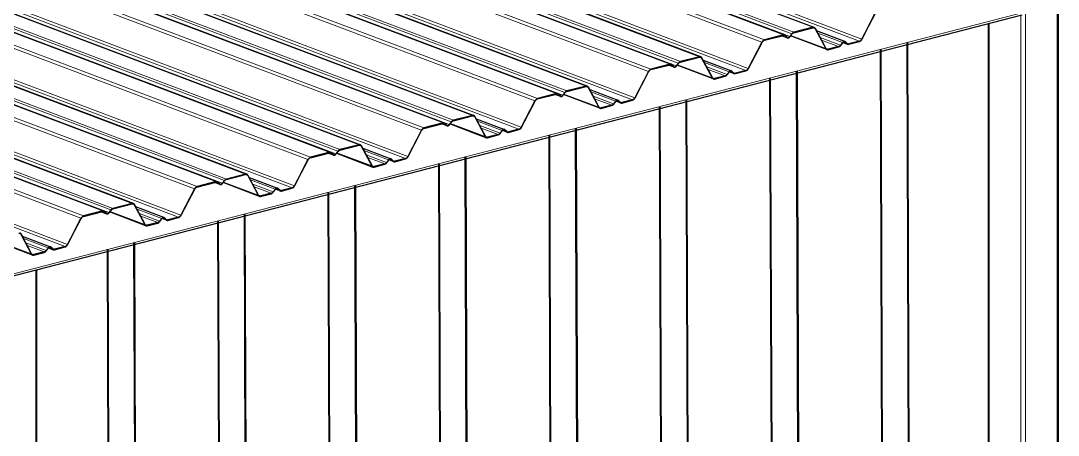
# Model space of a CAD drawing. Header units: millimetres. Extents: x 27997 to 40775, y -3198 to 5652.
# Drawn here: x 39212 to 40205, y 4133 to 4531 of the extents above; entities that cross this region are included whole.
import ezdxf

# ---------------------------------------------------------------- set-up
doc = ezdxf.new("R2010")
doc.units = ezdxf.units.MM
for name, pattern in [('K5LT32768', [0]), ('K5LT_BASIC', [0]), ('K5LT_THIN', [0])]:
    doc.linetypes.add(name, pattern=pattern)

msp = doc.modelspace()

# ---------------------------------------------------------------- linework, layer by layer
at = {"color": 5, "linetype": 'K5LT_THIN', "lineweight": 9}
for p, q in [((37646.611281, 5304.430924), (39814.912665, 4484.095766)), ((37675.543919, 5305.188075), (39833.280806, 4488.84979)), ((37687.864717, 5304.555443), (39841.080024, 4489.927813)), ((37690.936971, 5305.590902), (39843.053222, 4491.379078)), ((37719.869609, 5306.348052), (39861.421363, 4496.133102)), ((37813.864282, 5307.151447), (39921.055257, 4509.936238)), ((37817.727054, 5308.908925), (39923.547028, 4512.212408)), ((37846.659691, 5309.666076), (39941.915169, 4516.966433)), ((37855.951803, 5306.822045), (39947.740809, 4515.433875)), ((37858.98049, 5309.033445), (39949.714387, 4518.044455)), ((37862.052744, 5310.068903), (39951.687585, 4519.49572)), ((37890.985382, 5310.826054), (39970.055726, 4524.249745)), ((37304.379735, 5295.474921), (39597.643939, 4427.862482)), ((37333.312373, 5296.232072), (39616.01208, 4432.616506)), ((37345.633172, 5295.599441), (39623.811298, 4433.694528)), ((37348.705425, 5296.634899), (39625.784496, 4435.145794)), ((37377.638063, 5297.39205), (39644.152637, 4439.899818)), ((37471.632737, 5298.195444), (39703.786531, 4453.702954)), ((37475.495508, 5299.952923), (39706.278302, 4455.979124)), ((37504.428146, 5300.710073), (39724.646443, 4460.733148)), ((37513.720257, 5297.866043), (39730.472083, 4459.200591)), ((37516.748944, 5300.077442), (39732.445661, 4461.81117)), ((37519.821198, 5301.1129), (39734.418859, 4463.262436)), ((37548.753836, 5301.870051), (39752.787, 4468.01646)), ((37642.74851, 5302.673446), (39812.420894, 4481.819596)), ((37684.83603, 5302.344044), (39839.106446, 4487.317233)), ((37169.765494, 5288.890525), (39507.377717, 4404.499864)), ((37171.488711, 5288.91004), (39513.203357, 4402.967306)), ((37174.517399, 5291.121439), (39515.176935, 4405.577886)), ((37177.589653, 5292.156898), (39517.150133, 4407.029151)), ((37206.52229, 5292.914048), (39535.518274, 4411.783176)), ((37300.516964, 5293.717443), (39595.152168, 4425.586312)), ((37342.604484, 5293.388041), (39621.83772, 4431.083949)), ((37794.242016, 5284.64041), (39908.073892, 4484.912744)), ((37961.89859, 5287.544551), (40014.476818, 4510.991025)), ((37965.357789, 5289.118412), (40016.708254, 4513.029386)), ((37448.551272, 5274.110546), (39688.573729, 4426.641099)), ((37452.01047, 5275.684408), (39690.805166, 4428.67946)), ((37619.667045, 5278.588548), (39797.208092, 4454.757741)), ((37623.126243, 5280.162409), (39799.439529, 4456.796102)), ((37790.782818, 5283.066549), (39905.842455, 4482.874383)), ((37183.082285, 5272.149115), (39489.009576, 4399.745839)), ((37184.702405, 5268.31729), (39486.517805, 4397.46967)), ((37277.435499, 5269.632545), (39579.939366, 4398.524457)), ((37280.894697, 5271.206406), (39582.170803, 4400.562818)), ((37191.638363, 5235.758459), (39473.53644, 4372.446176)), ((37193.089217, 5232.326974), (39471.305003, 4370.407814)), ((37228.123017, 5215.525463), (39426.883911, 4383.666534)), ((37241.439808, 5198.784053), (39408.51577, 4378.912509)), ((37242.762889, 5196.085704), (39406.542572, 4377.461244)), ((37243.953784, 5192.277906), (39404.568994, 4374.850664)), ((37248.524751, 5189.877108), (39398.743354, 4376.383222)), ((37261.841542, 5173.135698), (39380.375213, 4371.629197)), ((37263.461662, 5169.303873), (39377.883442, 4369.353027)), ((37270.39762, 5136.745042), (39364.902077, 4344.329533)), ((37271.848474, 5133.313558), (39362.67064, 4342.291172)), ((37306.882274, 5116.512046), (39318.249548, 4355.549892)), ((37320.199065, 5099.770636), (39299.881407, 4350.795867)), ((37321.522146, 5097.072287), (39297.908209, 4349.344602)), ((37322.713041, 5093.26449), (39295.934631, 4346.734022)), ((37327.284007, 5090.863691), (39290.108992, 4348.26658)), ((37340.600799, 5074.122281), (39271.74085, 4343.512555)), ((37342.220918, 5070.290457), (39269.249079, 4341.236385)), ((37349.156877, 5037.731626), (39256.267714, 4316.212891)), ((37350.60773, 5034.300141), (39254.036277, 4314.17453)), ((40173.502502, 2268.439541), (40173.502502, 4569.320307)), ((40203.920123, 2276.312201), (40203.920123, 4559.622352)), ((38763.428471, 4173.964209), (40171.329814, 4538.355891)), ((40169.157127, 2624.59306), (40169.157127, 4535.744334)), ((39969.774369, 4523.776716), (39972.067115, 4522.909299)), ((40138.739505, 2632.46572), (40138.739505, 4527.871674)), ((39940.621941, 4516.231512), (39945.2395, 4514.484548)), ((39942.285829, 4516.621575), (39943.54411, 4516.145529)), ((39948.887487, 4516.457588), (39982.17838, 4503.862618)), ((39974.733055, 4518.68342), (39998.333095, 4509.754798)), ((39976.963222, 4514.482434), (39996.359517, 4507.144218)), ((39978.270646, 4512.019628), (39994.592474, 4505.844578)), ((39998.797826, 4509.825694), (40002.489792, 4508.42891)), ((39999.955548, 4510.407255), (40000.794402, 4510.089891)), ((40002.356123, 4509.133843), (40004.36489, 4508.373865)), ((39982.568565, 4503.95078), (39984.480546, 4503.227418)), ((39861.140006, 4495.660074), (39863.432752, 4494.792657)), ((39866.098692, 4490.566778), (39889.698732, 4481.638156)), ((39831.987578, 4488.11487), (39836.605137, 4486.367906)), ((39833.651466, 4488.504933), (39834.909747, 4488.028887)), ((39840.253124, 4488.340946), (39873.544017, 4475.745976)), ((39868.328859, 4486.365792), (39887.725154, 4479.027576)), ((39869.636283, 4483.902986), (39885.958111, 4477.727936)), ((39890.163463, 4481.709052), (39893.855429, 4480.312268)), ((39891.321185, 4482.290613), (39892.160039, 4481.973249)), ((39893.72176, 4481.017201), (39895.730527, 4480.257223)), ((39873.934202, 4475.834138), (39875.846183, 4475.110776)), ((39723.353216, 4459.998228), (39727.970774, 4458.251264)), ((39725.017103, 4460.388291), (39726.275384, 4459.912245)), ((39731.618761, 4460.224303), (39764.909654, 4447.629334)), ((39752.505643, 4467.543432), (39754.798389, 4466.676015)), ((39757.464329, 4462.450136), (39781.064369, 4453.521514)), ((39759.694497, 4458.24915), (39779.090791, 4450.910934)), ((39761.00192, 4455.786344), (39777.323748, 4449.611294)), ((39781.5291, 4453.59241), (39785.221066, 4452.195626)), ((39782.686822, 4454.173971), (39783.525676, 4453.856607)), ((39785.087397, 4452.900559), (39787.096164, 4452.140581)), ((39765.299839, 4447.717496), (39767.21182, 4446.994134)), ((39614.718853, 4431.881586), (39619.336411, 4430.134622)), ((39616.382741, 4432.271649), (39617.641021, 4431.795603)), ((39622.984398, 4432.107661), (39656.275291, 4419.512692)), ((39643.87128, 4439.42679), (39646.164027, 4438.559373)), ((39648.829967, 4434.333493), (39672.430006, 4425.404872)), ((39651.060134, 4430.132507), (39670.456428, 4422.794292)), ((39652.367557, 4427.669702), (39668.689385, 4421.494652)), ((39672.894737, 4425.475768), (39676.586703, 4424.078984)), ((39674.052459, 4426.057329), (39674.891313, 4425.739965)), ((39676.453034, 4424.783917), (39678.461801, 4424.023939)), ((39535.236917, 4411.310147), (39537.529664, 4410.442731)), ((39656.665476, 4419.600854), (39658.577457, 4418.877492)), ((39506.08449, 4403.764944), (39510.702048, 4402.01798)), ((39507.748378, 4404.155007), (39509.006658, 4403.678961)), ((39514.350035, 4403.991019), (39547.640928, 4391.39605)), ((39540.195604, 4406.216851), (39563.795643, 4397.28823)), ((39542.425771, 4402.015865), (39561.822065, 4394.67765)), ((39543.733194, 4399.55306), (39560.055022, 4393.37801)), ((39548.031113, 4391.484212), (39549.943094, 4390.76085)), ((39564.260375, 4397.359126), (39567.95234, 4395.962341)), ((39565.418096, 4397.940687), (39566.25695, 4397.623323)), ((39567.818671, 4396.667275), (39569.827438, 4395.907297)), ((39426.602554, 4383.193505), (39428.895301, 4382.326089)), ((39397.450127, 4375.648302), (39402.067685, 4373.901337)), ((39399.114015, 4376.038365), (39400.372295, 4375.562319)), ((39405.715672, 4375.874377), (39439.006566, 4363.279407)), ((39431.561241, 4378.100209), (39455.16128, 4369.171588)), ((39433.791408, 4373.899223), (39453.187702, 4366.561008)), ((39435.098831, 4371.436418), (39451.42066, 4365.261368)), ((39439.39675, 4363.367569), (39441.308731, 4362.644208)), ((39455.626012, 4369.242484), (39459.317977, 4367.845699)), ((39456.783734, 4369.824045), (39457.622587, 4369.506681)), ((39459.184308, 4368.550633), (39461.193075, 4367.790655)), ((39317.968192, 4355.076863), (39320.260938, 4354.209447)), ((39288.815764, 4347.53166), (39293.433322, 4345.784695)), ((39290.479652, 4347.921723), (39291.737932, 4347.445676)), ((39297.081309, 4347.757735), (39330.372203, 4335.162765)), ((39322.926878, 4349.983567), (39346.526917, 4341.054946)), ((39325.157045, 4345.782581), (39344.553339, 4338.444366)), ((39326.464468, 4343.319776), (39342.786297, 4337.144726)), ((39346.991649, 4341.125841), (39350.683614, 4339.729057)), ((39348.149371, 4341.707403), (39348.988224, 4341.390038)), ((39350.549946, 4340.433991), (39352.558712, 4339.674013)), ((39330.762387, 4335.250927), (39332.674368, 4334.527566)), ((39209.333829, 4326.960221), (39211.626575, 4326.092805)), ((39214.292515, 4321.866925), (39237.892554, 4312.938304)), ((39188.446946, 4319.641093), (39221.73784, 4307.046123)), ((39216.522682, 4317.665939), (39235.918976, 4310.327724)), ((39217.830105, 4315.203133), (39234.151934, 4309.028083)), ((39238.357286, 4313.009199), (39242.049251, 4311.612415)), ((39239.515008, 4313.590761), (39240.353861, 4313.273396)), ((39241.915583, 4312.317349), (39243.924349, 4311.557371)), ((39222.128024, 4307.134285), (39224.040005, 4306.410924)), ((39226.210857, 4291.69188), (39226.210857, 4108.309246))]:
    msp.add_line(p, q, dxfattribs=at)
at = {"color": 5, "linetype": 'K5LT_BASIC', "lineweight": 30}
for p, q in [((37677.452716, 5304.875836), (39834.483996, 4488.804506)), ((39862.624552, 4496.087818), (37721.778406, 5306.035814)), ((39943.118359, 4516.921148), (37848.568489, 5309.353838)), ((39971.258915, 4524.20446), (37892.894179, 5310.513816)), ((39617.21527, 4432.571221), (37335.221171, 5295.919833)), ((37379.546861, 5297.079811), (39645.355826, 4439.854533)), ((37506.336943, 5300.397835), (39725.849633, 4460.687863)), ((39753.990189, 4467.971175), (37550.662634, 5301.557813)), ((37168.85243, 5289.645883), (39508.580907, 4404.454579)), ((37208.431088, 5292.60181), (39536.721464, 4411.737891)), ((39428.087101, 4383.621249), (37227.209954, 5216.280821)), ((37247.611687, 5190.632467), (39399.946544, 4376.337937)), ((39319.452738, 4355.504607), (37305.96921, 5117.267405)), ((39291.312181, 4348.221295), (37326.370944, 5091.61905)), ((40204.82008, 4559.855278), (40204.82008, 2276.874534)), ((40169.927017, 4535.943596), (38762.15574, 4171.585578)), ((40029.68962, 4538.05288), (40016.708254, 4513.029386)), ((40016.942078, 4512.860125), (40029.923444, 4537.883619)), ((39951.661074, 4519.08865), (39970.029215, 4523.842675)), ((39970.055726, 4524.249745), (39951.687585, 4519.49572)), ((39972.067115, 4522.909299), (39982.17838, 4503.862618)), ((39982.442646, 4504.160794), (39972.331381, 4523.207475)), ((40000.561307, 4510.741083), (39973.517889, 4520.97244)), ((40137.839549, 4527.638748), (40137.839549, 2632.698646)), ((39921.055257, 4509.936238), (39908.073892, 4484.912744)), ((39908.307715, 4484.743483), (39921.289081, 4509.766977)), ((39923.520517, 4511.805338), (39941.888658, 4516.559363)), ((39941.915169, 4516.966433), (39923.547028, 4512.212408)), ((39940.43185, 4516.182313), (39945.692242, 4514.192145)), ((39943.54411, 4516.145529), (39945.2395, 4514.484548)), ((39945.459146, 4514.843337), (39943.763757, 4516.504318)), ((39949.714387, 4518.044455), (39947.740809, 4515.433875)), ((39947.920453, 4515.17843), (39949.894031, 4517.78901)), ((39983.250846, 4502.865634), (39948.539924, 4515.997844)), ((39998.333095, 4509.754798), (39996.359517, 4507.144218)), ((39996.539161, 4506.888773), (39998.512739, 4509.499353)), ((39998.676869, 4509.6988), (40003.13519, 4508.01208)), ((40000.794402, 4510.089891), (40002.489792, 4508.42891)), ((40002.709438, 4508.787699), (40001.014049, 4510.44868)), ((40004.338379, 4507.966795), (40014.450307, 4510.583955)), ((40014.476818, 4510.991025), (40004.36489, 4508.373865)), ((39984.454035, 4502.820349), (39994.565964, 4505.437508)), ((39994.592474, 4505.844578), (39984.480546, 4503.227418)), ((39841.080024, 4489.927813), (39839.106446, 4487.317233)), ((39839.28609, 4487.061788), (39841.259668, 4489.672367)), ((39843.026711, 4490.972008), (39861.394852, 4495.726033)), ((39861.421363, 4496.133102), (39843.053222, 4491.379078)), ((39863.432752, 4494.792657), (39873.544017, 4475.745976)), ((39873.808283, 4476.044152), (39863.697018, 4495.090833)), ((39864.883526, 4492.855798), (39891.926944, 4482.624441)), ((39812.420894, 4481.819596), (39799.439529, 4456.796102)), ((39799.673352, 4456.626841), (39812.654718, 4481.650335)), ((39814.886154, 4483.688696), (39833.254296, 4488.442721)), ((39833.280806, 4488.84979), (39814.912665, 4484.095766)), ((39837.057879, 4486.075503), (39831.797487, 4488.065671)), ((39834.909747, 4488.028887), (39836.605137, 4486.367906)), ((39836.824783, 4486.726695), (39835.129394, 4488.387676)), ((39874.616483, 4474.748991), (39839.905561, 4487.881202)), ((39889.698732, 4481.638156), (39887.725154, 4479.027576)), ((39887.904798, 4478.772131), (39889.878376, 4481.382711)), ((39890.042506, 4481.582158), (39894.500827, 4479.895438)), ((39892.160039, 4481.973249), (39893.855429, 4480.312268)), ((39894.075075, 4480.671057), (39892.379686, 4482.332038)), ((39895.704016, 4479.850153), (39905.815944, 4482.467313)), ((39905.842455, 4482.874383), (39895.730527, 4480.257223)), ((39875.819672, 4474.703707), (39885.931601, 4477.320866)), ((39885.958111, 4477.727936), (39875.846183, 4475.110776)), ((39706.251791, 4455.572054), (39724.619933, 4460.326079)), ((39724.646443, 4460.733148), (39706.278302, 4455.979124)), ((39728.423516, 4457.958861), (39723.163124, 4459.949029)), ((39726.275384, 4459.912245), (39727.970774, 4458.251264)), ((39728.19042, 4458.610053), (39726.495031, 4460.271034)), ((39732.445661, 4461.81117), (39730.472083, 4459.200591)), ((39730.651727, 4458.945146), (39732.625305, 4461.555725)), ((39765.98212, 4446.632349), (39731.271198, 4459.76456)), ((39734.392348, 4462.855366), (39752.760489, 4467.609391)), ((39752.787, 4468.01646), (39734.418859, 4463.262436)), ((39754.798389, 4466.676015), (39764.909654, 4447.629334)), ((39765.17392, 4447.92751), (39755.062655, 4466.974191)), ((39756.249163, 4464.739156), (39783.292581, 4454.507799)), ((39703.786531, 4453.702954), (39690.805166, 4428.67946)), ((39691.038989, 4428.510199), (39704.020355, 4453.533693)), ((39777.323748, 4449.611294), (39767.21182, 4446.994134)), ((39781.064369, 4453.521514), (39779.090791, 4450.910934)), ((39779.270435, 4450.655489), (39781.244013, 4453.266069)), ((39785.866464, 4451.778796), (39781.408143, 4453.465516)), ((39783.525676, 4453.856607), (39785.221066, 4452.195626)), ((39785.440712, 4452.554415), (39783.745323, 4454.215396)), ((39787.069653, 4451.733511), (39797.181581, 4454.350671)), ((39797.208092, 4454.757741), (39787.096164, 4452.140581)), ((39644.152637, 4439.899818), (39625.784496, 4435.145794)), ((39767.18531, 4446.587064), (39777.297238, 4449.204224)), ((39597.617428, 4427.455412), (39615.98557, 4432.209436)), ((39616.01208, 4432.616506), (39597.643939, 4427.862482)), ((39619.789153, 4429.842219), (39614.528761, 4431.832387)), ((39617.641021, 4431.795603), (39619.336411, 4430.134622)), ((39619.556057, 4430.493411), (39617.860668, 4432.154392)), ((39623.811298, 4433.694528), (39621.83772, 4431.083949)), ((39622.017364, 4430.828503), (39623.990942, 4433.439083)), ((39622.636835, 4431.647918), (39657.347757, 4418.515707)), ((39625.757985, 4434.738724), (39644.126126, 4439.492749)), ((39646.164027, 4438.559373), (39656.275291, 4419.512692)), ((39656.539557, 4419.810868), (39646.428292, 4438.857549)), ((39647.6148, 4436.622514), (39674.658218, 4426.391157)), ((39595.152168, 4425.586312), (39582.170803, 4400.562818)), ((39582.404626, 4400.393557), (39595.385992, 4425.417051)), ((39658.550947, 4418.470422), (39668.662875, 4421.087582)), ((39668.689385, 4421.494652), (39658.577457, 4418.877492)), ((39672.430006, 4425.404872), (39670.456428, 4422.794292)), ((39670.636072, 4422.538847), (39672.60965, 4425.149427)), ((39677.232101, 4423.662154), (39672.77378, 4425.348874)), ((39674.891313, 4425.739965), (39676.586703, 4424.078984)), ((39676.806349, 4424.437773), (39675.11096, 4426.098754)), ((39678.43529, 4423.616869), (39688.547218, 4426.234029)), ((39688.573729, 4426.641099), (39678.461801, 4424.023939)), ((39517.123622, 4406.622082), (39535.491763, 4411.376106)), ((39535.518274, 4411.783176), (39517.150133, 4407.029151)), ((39537.529664, 4410.442731), (39547.640928, 4391.39605)), ((39547.905194, 4391.694226), (39537.793929, 4410.740907)), ((39488.983065, 4399.33877), (39507.351207, 4404.092794)), ((39507.377717, 4404.499864), (39489.009576, 4399.745839)), ((39511.15479, 4401.725577), (39505.894398, 4403.715745)), ((39509.006658, 4403.678961), (39510.702048, 4402.01798)), ((39510.921695, 4402.376769), (39509.226305, 4404.03775)), ((39515.176935, 4405.577886), (39513.203357, 4402.967306)), ((39513.383002, 4402.711861), (39515.35658, 4405.322441)), ((39514.002472, 4403.531275), (39548.713394, 4390.399065)), ((39538.980437, 4408.505872), (39566.023855, 4398.274515)), ((39486.517805, 4397.46967), (39473.53644, 4372.446176)), ((39473.770263, 4372.276915), (39486.751629, 4397.300409)), ((39549.916584, 4390.35378), (39560.028512, 4392.97094)), ((39560.055022, 4393.37801), (39549.943094, 4390.76085)), ((39563.795643, 4397.28823), (39561.822065, 4394.67765)), ((39562.001709, 4394.422205), (39563.975287, 4397.032785)), ((39568.597738, 4395.545512), (39564.139417, 4397.232232)), ((39566.25695, 4397.623323), (39567.95234, 4395.962341)), ((39568.171987, 4396.321131), (39566.476597, 4397.982112)), ((39569.800927, 4395.500227), (39579.912855, 4398.117387)), ((39579.939366, 4398.524457), (39569.827438, 4395.907297)), ((39408.489259, 4378.50544), (39426.857401, 4383.259464)), ((39426.883911, 4383.666534), (39408.51577, 4378.912509)), ((39428.895301, 4382.326089), (39439.006566, 4363.279407)), ((39439.270831, 4363.577583), (39429.159566, 4382.624265)), ((39430.346074, 4380.38923), (39457.389492, 4370.157872)), ((39380.348703, 4371.222128), (39398.716844, 4375.976152)), ((39398.743354, 4376.383222), (39380.375213, 4371.629197)), ((39402.520427, 4373.608935), (39397.260036, 4375.599103)), ((39400.372295, 4375.562319), (39402.067685, 4373.901337)), ((39402.287332, 4374.260127), (39400.591942, 4375.921108)), ((39406.542572, 4377.461244), (39404.568994, 4374.850664)), ((39404.748639, 4374.595219), (39406.722217, 4377.205799)), ((39440.079031, 4362.282423), (39405.368109, 4375.414633)), ((39471.305003, 4370.407814), (39461.193075, 4367.790655)), ((39377.883442, 4369.353027), (39364.902077, 4344.329533)), ((39365.1359, 4344.160272), (39378.117266, 4369.183766)), ((39441.282221, 4362.237138), (39451.394149, 4364.854298)), ((39451.42066, 4365.261368), (39441.308731, 4362.644208)), ((39455.16128, 4369.171588), (39453.187702, 4366.561008)), ((39453.367346, 4366.305563), (39455.340924, 4368.916143)), ((39459.963375, 4367.42887), (39455.505054, 4369.11559)), ((39457.622587, 4369.506681), (39459.317977, 4367.845699)), ((39459.537624, 4368.204489), (39457.842234, 4369.86547)), ((39461.166564, 4367.383585), (39471.278492, 4370.000745)), ((39299.854896, 4350.388797), (39318.223038, 4355.142822)), ((39318.249548, 4355.549892), (39299.881407, 4350.795867)), ((39320.260938, 4354.209447), (39330.372203, 4335.162765)), ((39330.636468, 4335.460941), (39320.525203, 4354.507623)), ((39348.755129, 4342.04123), (39321.711711, 4352.272588)), ((39269.249079, 4341.236385), (39256.267714, 4316.212891)), ((39256.501537, 4316.04363), (39269.482903, 4341.067124)), ((39271.71434, 4343.105485), (39290.082481, 4347.85951)), ((39290.108992, 4348.26658), (39271.74085, 4343.512555)), ((39288.625673, 4347.482461), (39293.886064, 4345.492293)), ((39291.737932, 4347.445676), (39293.433322, 4345.784695)), ((39293.652969, 4346.143485), (39291.957579, 4347.804466)), ((39297.908209, 4349.344602), (39295.934631, 4346.734022)), ((39296.114276, 4346.478577), (39298.087854, 4349.089157)), ((39331.444668, 4334.165781), (39296.733746, 4347.297991)), ((39346.526917, 4341.054946), (39344.553339, 4338.444366)), ((39344.732984, 4338.188921), (39346.706562, 4340.799501)), ((39351.329012, 4339.312228), (39346.870691, 4340.998948)), ((39348.988224, 4341.390038), (39350.683614, 4339.729057)), ((39350.903261, 4340.087847), (39349.207871, 4341.748828)), ((39352.532201, 4339.266943), (39362.64413, 4341.884103)), ((39362.67064, 4342.291172), (39352.558712, 4339.674013)), ((39332.647858, 4334.120496), (39342.759786, 4336.737656)), ((39342.786297, 4337.144726), (39332.674368, 4334.527566)), ((39211.626575, 4326.092805), (39221.73784, 4307.046123)), ((39222.002105, 4307.344299), (39211.89084, 4326.390981)), ((39213.077348, 4324.155946), (39240.120766, 4313.924588)), ((39222.810305, 4306.049139), (39188.099383, 4319.181349)), ((39237.892554, 4312.938304), (39235.918976, 4310.327724)), ((39236.098621, 4310.072279), (39238.072199, 4312.682859)), ((39238.236328, 4312.882306), (39242.694649, 4311.195586)), ((39240.353861, 4313.273396), (39242.049251, 4311.612415)), ((39242.268898, 4311.971204), (39240.573508, 4313.632186)), ((39243.897838, 4311.150301), (39254.009767, 4313.76746)), ((39254.036277, 4314.17453), (39243.924349, 4311.557371)), ((39224.013495, 4306.003854), (39234.125423, 4308.621014)), ((39234.151934, 4309.028083), (39224.040005, 4306.410924)), ((39227.110813, 4108.282264), (39227.110813, 4291.924806))]:
    msp.add_line(p, q, dxfattribs=at)
at = {"color": 5, "linetype": 'K5LT32768', "lineweight": 40}
for p, q in [((40060.162005, 4509.583545), (40062.168495, 3893.036794)), ((40037.083798, 3899.822023), (40034.998969, 4503.070872)), ((39954.232594, 4482.166995), (39956.255341, 3921.685536)), ((39954.492139, 4482.234171), (39956.515383, 3921.615197)), ((39931.170644, 3928.470765), (39929.195771, 4475.686989)), ((39848.521573, 4454.80697), (39850.342187, 3950.334278)), ((39848.781118, 4454.874145), (39850.602229, 3950.263939)), ((39825.25749, 3957.119507), (39823.484749, 4448.326963)), ((39719.344336, 3985.768249), (39717.773728, 4420.966938)), ((39742.810552, 4427.446944), (39744.429034, 3978.98302)), ((39743.070097, 4427.51412), (39744.689075, 3978.912681)), ((39637.099531, 4400.086919), (39638.51588, 4007.631762)), ((39637.359076, 4400.154094), (39638.775921, 4007.561423)), ((39613.431182, 4014.416991), (39612.062707, 4393.606912)), ((39531.388509, 4372.726893), (39532.602726, 4036.280504)), ((39531.648055, 4372.794068), (39532.862768, 4036.210165)), ((39507.518028, 4043.065733), (39506.351686, 4366.246886)), ((39425.677488, 4345.366868), (39426.689572, 4064.929246)), ((39425.937033, 4345.434043), (39426.949614, 4064.858907)), ((39401.604875, 4071.714475), (39400.640664, 4338.886861)), ((39295.691721, 4100.363217), (39294.929643, 4311.526835)), ((39319.966467, 4318.006842), (39320.776418, 4093.577988)), ((39320.226012, 4318.074017), (39321.03646, 4093.507649))]:
    msp.add_line(p, q, dxfattribs=at)
at = {"color": 5, "linetype": 'K5LT_BASIC', "lineweight": 30}
for centre, major_axis, start_param, end_param in [((39951.433839, 4515.59948), (1.456935, 3.850955), 0.4349708074, 1.150938916), ((39951.433839, 4515.59948), (-1.304718, -3.448616), -2.7066218462, -1.9906537376), ((39969.801981, 4520.353505), (1.304718, 3.448616), 0, 0.4349708074), ((39969.801981, 4520.353505), (1.456935, 3.850955), 0, 0.4349708074), ((39969.801981, 4520.353505), (1.304718, 3.448616), -0.5242617753, 0), ((39969.801981, 4520.353505), (1.456935, 3.850955), -0.5242617753, 0), ((39923.293283, 4508.316168), (1.456935, 3.850955), 0.4349708074, 1.39420339), ((39923.293283, 4508.316168), (-1.304718, -3.448616), -2.7066218462, -1.7473892636), ((39941.661424, 4513.070193), (1.304718, 3.448616), 0, 0.4349708074), ((39941.661424, 4513.070193), (1.456935, 3.850955), 0, 0.4349708074), ((39941.661424, 4513.070193), (1.304718, 3.448616), -0.2809973012, 0), ((39941.661424, 4513.070193), (1.456935, 3.850955), -0.2809973012, 0), ((39946.71427, 4516.893561), (-1.022029, -2.701416), -0.2809973012, 0), ((39946.71427, 4516.893561), (0.869812, 2.299077), 2.8605953523, 3.1415926536), ((39946.71427, 4516.893561), (-1.022029, -2.701416), 0, 1.150938916), ((39946.71427, 4516.893561), (0.869812, 2.299077), -3.1415926536, -1.9906537376), ((39999.539278, 4508.039667), (1.022029, 2.701416), 0, 1.150938916), ((39999.539278, 4508.039667), (-0.869812, -2.299077), -3.1415926536, -1.9906537376), ((39999.539278, 4508.039667), (-0.869812, -2.299077), 2.8605953523, 3.1415926536), ((39999.539278, 4508.039667), (1.022029, 2.701416), -0.2809973012, 0), ((40014.704052, 4514.480195), (-1.456935, -3.850955), 0.4349708074, 1.39420339), ((40014.704053, 4514.480195), (1.304718, 3.448616), -2.7066218462, -1.7473892636), ((39984.707781, 4506.716588), (-1.456935, -3.850955), -0.5242617753, 0), ((39984.707781, 4506.716588), (-1.304718, -3.448616), -0.5242617753, 0), ((39984.707781, 4506.716588), (-1.456935, -3.850955), 0, 0.4349708074), ((39984.707781, 4506.716588), (-1.304718, -3.448616), 0, 0.4349708074), ((39994.819709, 4509.333748), (-1.456935, -3.850955), 0.4349708074, 1.150938916), ((39994.819709, 4509.333748), (1.304718, 3.448616), -2.7066218462, -1.9906537376), ((40004.592124, 4511.863035), (-1.456935, -3.850955), -0.2809973012, 0), ((40004.592124, 4511.863035), (-1.304718, -3.448616), -0.2809973012, 0), ((40004.592124, 4511.863035), (-1.456935, -3.850955), 0, 0.4349708074), ((40004.592124, 4511.863035), (-1.304718, -3.448616), 0, 0.4349708074), ((39842.799476, 4487.482838), (1.456935, 3.850955), 0.4349708074, 1.150938916), ((39842.799476, 4487.482838), (-1.304718, -3.448616), -2.7066218462, -1.9906537376), ((39861.167618, 4492.236863), (1.304718, 3.448616), 0, 0.4349708074), ((39861.167618, 4492.236863), (1.456935, 3.850955), 0, 0.4349708074), ((39861.167618, 4492.236863), (1.304718, 3.448616), -0.5242617753, 0), ((39861.167618, 4492.236863), (1.456935, 3.850955), -0.5242617753, 0), ((39814.65892, 4480.199526), (1.456935, 3.850955), 0.4349708074, 1.39420339), ((39814.65892, 4480.199526), (-1.304718, -3.448616), -2.7066218462, -1.7473892636), ((39833.027061, 4484.953551), (1.304718, 3.448616), 0, 0.4349708074), ((39833.027061, 4484.953551), (1.456935, 3.850955), 0, 0.4349708074), ((39833.027061, 4484.953551), (1.304718, 3.448616), -0.2809973012, 0), ((39833.027061, 4484.953551), (1.456935, 3.850955), -0.2809973012, 0), ((39838.079907, 4488.776919), (-1.022029, -2.701416), -0.2809973012, 0), ((39838.079907, 4488.776919), (0.869812, 2.299077), 2.8605953523, 3.1415926536), ((39838.079907, 4488.776919), (-1.022029, -2.701416), 0, 1.150938916), ((39838.079907, 4488.776919), (0.869812, 2.299077), -3.1415926536, -1.9906537376), ((39890.904915, 4479.923025), (1.022029, 2.701416), 0, 1.150938916), ((39890.904915, 4479.923025), (-0.869812, -2.299077), -3.1415926536, -1.9906537376), ((39890.904915, 4479.923025), (-0.869812, -2.299077), 2.8605953523, 3.1415926536), ((39890.904915, 4479.923025), (1.022029, 2.701416), -0.2809973012, 0), ((39895.957761, 4483.746393), (-1.456935, -3.850955), -0.2809973012, 0), ((39895.957761, 4483.746393), (-1.304718, -3.448616), -0.2809973012, 0), ((39895.957761, 4483.746393), (-1.456935, -3.850955), 0, 0.4349708074), ((39895.957761, 4483.746393), (-1.304718, -3.448616), 0, 0.4349708074), ((39906.06969, 4486.363553), (-1.456935, -3.850955), 0.4349708074, 1.39420339), ((39906.06969, 4486.363553), (1.304718, 3.448616), -2.7066218462, -1.7473892636), ((39876.073418, 4478.599946), (-1.456935, -3.850955), -0.5242617753, 0), ((39876.073418, 4478.599946), (-1.304718, -3.448616), -0.5242617753, 0), ((39876.073418, 4478.599946), (-1.456935, -3.850955), 0, 0.4349708074), ((39876.073418, 4478.599946), (-1.304718, -3.448616), 0, 0.4349708074), ((39886.185346, 4481.217106), (-1.456935, -3.850955), 0.4349708074, 1.150938916), ((39886.185346, 4481.217106), (1.304718, 3.448616), -2.7066218462, -1.9906537376), ((39724.392698, 4456.836909), (1.304718, 3.448616), 0, 0.4349708074), ((39724.392698, 4456.836909), (1.456935, 3.850955), 0, 0.4349708074), ((39724.392698, 4456.836909), (1.304718, 3.448616), -0.2809973012, 0), ((39724.392698, 4456.836909), (1.456935, 3.850955), -0.2809973012, 0), ((39734.165113, 4459.366196), (1.456935, 3.850955), 0.4349708074, 1.150938916), ((39734.165113, 4459.366196), (-1.304718, -3.448616), -2.7066218462, -1.9906537376), ((39752.533255, 4464.120221), (1.304718, 3.448616), 0, 0.4349708074), ((39752.533255, 4464.120221), (1.456935, 3.850955), 0, 0.4349708074), ((39752.533255, 4464.120221), (1.304718, 3.448616), -0.5242617753, 0), ((39752.533255, 4464.120221), (1.456935, 3.850955), -0.5242617753, 0), ((39706.024557, 4452.082884), (1.456935, 3.850955), 0.4349708074, 1.39420339), ((39706.024557, 4452.082884), (-1.304718, -3.448616), -2.7066218462, -1.7473892636), ((39729.445544, 4460.660277), (-1.022029, -2.701416), -0.2809973012, 0), ((39729.445544, 4460.660277), (0.869812, 2.299077), 2.8605953523, 3.1415926536), ((39729.445544, 4460.660277), (-1.022029, -2.701416), 0, 1.150938916), ((39729.445544, 4460.660277), (0.869812, 2.299077), -3.1415926536, -1.9906537376), ((39777.550983, 4453.100464), (-1.456935, -3.850955), 0.4349708074, 1.150938916), ((39777.550983, 4453.100464), (1.304718, 3.448616), -2.7066218462, -1.9906537376), ((39782.270552, 4451.806383), (1.022029, 2.701416), 0, 1.150938916), ((39782.270552, 4451.806383), (-0.869812, -2.299077), -3.1415926536, -1.9906537376), ((39782.270552, 4451.806383), (-0.869812, -2.299077), 2.8605953523, 3.1415926536), ((39782.270552, 4451.806383), (1.022029, 2.701416), -0.2809973012, 0), ((39787.323398, 4455.629751), (-1.456935, -3.850955), -0.2809973012, 0), ((39787.323398, 4455.629751), (-1.304718, -3.448616), -0.2809973012, 0), ((39787.323398, 4455.629751), (-1.456935, -3.850955), 0, 0.4349708074), ((39787.323398, 4455.629751), (-1.304718, -3.448616), 0, 0.4349708074), ((39797.435327, 4458.24691), (-1.456935, -3.850955), 0.4349708074, 1.39420339), ((39797.435327, 4458.24691), (1.304718, 3.448616), -2.7066218462, -1.7473892636), ((39643.898892, 4436.003579), (1.304718, 3.448616), 0, 0.4349708074), ((39643.898892, 4436.003579), (1.456935, 3.850955), 0, 0.4349708074), ((39643.898892, 4436.003579), (1.456935, 3.850955), -0.5242617753, 0), ((39767.439055, 4450.483304), (-1.456935, -3.850955), -0.5242617753, 0), ((39767.439055, 4450.483304), (-1.304718, -3.448616), -0.5242617753, 0), ((39767.439055, 4450.483304), (-1.456935, -3.850955), 0, 0.4349708074), ((39767.439055, 4450.483304), (-1.304718, -3.448616), 0, 0.4349708074), ((39615.758335, 4428.720267), (1.304718, 3.448616), 0, 0.4349708074), ((39615.758335, 4428.720267), (1.456935, 3.850955), 0, 0.4349708074), ((39615.758335, 4428.720267), (1.304718, 3.448616), -0.2809973012, 0), ((39615.758335, 4428.720267), (1.456935, 3.850955), -0.2809973012, 0), ((39620.811182, 4432.543635), (-1.022029, -2.701416), -0.2809973012, 0), ((39620.811182, 4432.543635), (0.869812, 2.299077), 2.8605953523, 3.1415926536), ((39620.811182, 4432.543635), (-1.022029, -2.701416), 0, 1.150938916), ((39620.811182, 4432.543635), (0.869812, 2.299077), -3.1415926536, -1.9906537376), ((39625.530751, 4431.249554), (1.456935, 3.850955), 0.4349708074, 1.150938916), ((39625.530751, 4431.249554), (-1.304718, -3.448616), -2.7066218462, -1.9906537376), ((39643.898892, 4436.003579), (1.304718, 3.448616), -0.5242617753, 0), ((39597.390194, 4423.966242), (1.456935, 3.850955), 0.4349708074, 1.39420339), ((39597.390194, 4423.966242), (-1.304718, -3.448616), -2.7066218462, -1.7473892636), ((39658.804692, 4422.366662), (-1.304718, -3.448616), -0.5242617753, 0), ((39668.91662, 4424.983822), (-1.456935, -3.850955), 0.4349708074, 1.150938916), ((39668.91662, 4424.983822), (1.304718, 3.448616), -2.7066218462, -1.9906537376), ((39673.636189, 4423.689741), (1.022029, 2.701416), 0, 1.150938916), ((39673.636189, 4423.689741), (-0.869812, -2.299077), -3.1415926536, -1.9906537376), ((39673.636189, 4423.689741), (-0.869812, -2.299077), 2.8605953523, 3.1415926536), ((39673.636189, 4423.689741), (1.022029, 2.701416), -0.2809973012, 0), ((39678.689036, 4427.513109), (-1.456935, -3.850955), -0.2809973012, 0), ((39678.689035, 4427.513109), (-1.304718, -3.448616), -0.2809973012, 0), ((39678.689036, 4427.513109), (-1.456935, -3.850955), 0, 0.4349708074), ((39678.689035, 4427.513109), (-1.304718, -3.448616), 0, 0.4349708074), ((39688.800964, 4430.130268), (-1.456935, -3.850955), 0.4349708074, 1.39420339), ((39688.800964, 4430.130268), (1.304718, 3.448616), -2.7066218462, -1.7473892636), ((39535.264529, 4407.886937), (1.304718, 3.448616), 0, 0.4349708074), ((39535.264529, 4407.886937), (1.456935, 3.850955), 0, 0.4349708074), ((39535.264529, 4407.886937), (1.304718, 3.448616), -0.5242617753, 0), ((39535.264529, 4407.886937), (1.456935, 3.850955), -0.5242617753, 0), ((39658.804692, 4422.366662), (-1.456935, -3.850955), -0.5242617753, 0), ((39658.804692, 4422.366662), (-1.456935, -3.850955), 0, 0.4349708074), ((39658.804692, 4422.366662), (-1.304718, -3.448616), 0, 0.4349708074), ((39507.123972, 4400.603625), (1.304718, 3.448616), 0, 0.4349708074), ((39507.123972, 4400.603625), (1.456935, 3.850955), 0, 0.4349708074), ((39507.123972, 4400.603625), (1.304718, 3.448616), -0.2809973012, 0), ((39507.123972, 4400.603625), (1.456935, 3.850955), -0.2809973012, 0), ((39512.176819, 4404.426993), (-1.022029, -2.701416), -0.2809973012, 0), ((39512.176819, 4404.426993), (0.869812, 2.299077), 2.8605953523, 3.1415926536), ((39512.176819, 4404.426993), (-1.022029, -2.701416), 0, 1.150938916), ((39512.176819, 4404.426993), (0.869812, 2.299077), -3.1415926536, -1.9906537376), ((39516.896388, 4403.132912), (1.456935, 3.850955), 0.4349708074, 1.150938916), ((39516.896388, 4403.132912), (-1.304718, -3.448616), -2.7066218462, -1.9906537376), ((39580.166601, 4402.013626), (-1.456935, -3.850955), 0.4349708074, 1.39420339), ((39580.166601, 4402.013626), (1.304718, 3.448616), -2.7066218462, -1.7473892636), ((39488.755831, 4395.8496), (1.456935, 3.850955), 0.4349708074, 1.39420339), ((39488.755831, 4395.8496), (-1.304718, -3.448616), -2.7066218462, -1.7473892636), ((39550.170329, 4394.25002), (-1.456935, -3.850955), -0.5242617753, 0), ((39550.170329, 4394.25002), (-1.304718, -3.448616), -0.5242617753, 0), ((39550.170329, 4394.25002), (-1.456935, -3.850955), 0, 0.4349708074), ((39550.170329, 4394.25002), (-1.304718, -3.448616), 0, 0.4349708074), ((39560.282257, 4396.86718), (-1.456935, -3.850955), 0.4349708074, 1.150938916), ((39560.282257, 4396.867179), (1.304718, 3.448616), -2.7066218462, -1.9906537376), ((39565.001826, 4395.573099), (1.022029, 2.701416), 0, 1.150938916), ((39565.001826, 4395.573099), (-0.869812, -2.299077), -3.1415926536, -1.9906537376), ((39565.001826, 4395.573099), (-0.869812, -2.299077), 2.8605953523, 3.1415926536), ((39565.001826, 4395.573099), (1.022029, 2.701416), -0.2809973012, 0), ((39570.054673, 4399.396467), (-1.456935, -3.850955), -0.2809973012, 0), ((39570.054673, 4399.396467), (-1.304718, -3.448616), -0.2809973012, 0), ((39570.054673, 4399.396467), (-1.456935, -3.850955), 0, 0.4349708074), ((39570.054673, 4399.396467), (-1.304718, -3.448616), 0, 0.4349708074), ((39426.630166, 4379.770295), (1.304718, 3.448616), 0, 0.4349708074), ((39426.630166, 4379.770295), (1.456935, 3.850955), 0, 0.4349708074), ((39426.630166, 4379.770295), (1.304718, 3.448616), -0.5242617753, 0), ((39426.630166, 4379.770295), (1.456935, 3.850955), -0.5242617753, 0), ((39380.121468, 4367.732958), (1.456935, 3.850955), 0.4349708074, 1.39420339), ((39380.121468, 4367.732958), (-1.304718, -3.448616), -2.7066218462, -1.7473892636), ((39398.489609, 4372.486983), (1.304718, 3.448616), 0, 0.4349708074), ((39398.489609, 4372.486983), (1.456935, 3.850955), 0, 0.4349708074), ((39398.489609, 4372.486983), (1.304718, 3.448616), -0.2809973012, 0), ((39398.489609, 4372.486983), (1.456935, 3.850955), -0.2809973012, 0), ((39403.542456, 4376.310351), (-1.022029, -2.701416), -0.2809973012, 0), ((39403.542456, 4376.310351), (0.869812, 2.299077), 2.8605953523, 3.1415926536), ((39403.542456, 4376.310351), (-1.022029, -2.701416), 0, 1.150938916), ((39403.542456, 4376.310351), (0.869812, 2.299077), -3.1415926536, -1.9906537376), ((39408.262025, 4375.01627), (1.456935, 3.850955), 0.4349708074, 1.150938916), ((39408.262025, 4375.01627), (-1.304718, -3.448616), -2.7066218462, -1.9906537376), ((39456.367463, 4367.456456), (1.022029, 2.701416), 0, 1.150938916), ((39456.367463, 4367.456456), (1.022029, 2.701416), -0.2809973012, 0), ((39471.532238, 4373.896984), (-1.456935, -3.850955), 0.4349708074, 1.39420339), ((39471.532238, 4373.896984), (1.304718, 3.448616), -2.7066218462, -1.7473892636), ((39441.535966, 4366.133378), (-1.456935, -3.850955), -0.5242617753, 0), ((39441.535966, 4366.133378), (-1.304718, -3.448616), -0.5242617753, 0), ((39441.535966, 4366.133378), (-1.456935, -3.850955), 0, 0.4349708074), ((39441.535966, 4366.133378), (-1.304718, -3.448616), 0, 0.4349708074), ((39451.647894, 4368.750537), (-1.456935, -3.850955), 0.4349708074, 1.150938916), ((39451.647894, 4368.750537), (1.304718, 3.448616), -2.7066218462, -1.9906537376), ((39456.367463, 4367.456456), (-0.869812, -2.299077), -3.1415926536, -1.9906537376), ((39456.367463, 4367.456456), (-0.869812, -2.299077), 2.8605953523, 3.1415926536), ((39461.42031, 4371.279825), (-1.456935, -3.850955), -0.2809973012, 0), ((39461.42031, 4371.279825), (-1.304718, -3.448616), -0.2809973012, 0), ((39461.42031, 4371.279825), (-1.456935, -3.850955), 0, 0.4349708074), ((39461.42031, 4371.279825), (-1.304718, -3.448616), 0, 0.4349708074), ((39299.627662, 4346.899628), (1.456935, 3.850955), 0.4349708074, 1.150938916), ((39299.627662, 4346.899628), (-1.304718, -3.448616), -2.7066218462, -1.9906537376), ((39317.995803, 4351.653652), (1.304718, 3.448616), 0, 0.4349708074), ((39317.995803, 4351.653652), (1.456935, 3.850955), 0, 0.4349708074), ((39317.995803, 4351.653652), (1.304718, 3.448616), -0.5242617753, 0), ((39317.995803, 4351.653652), (1.456935, 3.850955), -0.5242617753, 0), ((39271.487105, 4339.616316), (1.456935, 3.850955), 0.4349708074, 1.39420339), ((39271.487105, 4339.616316), (-1.304718, -3.448616), -2.7066218462, -1.7473892636), ((39289.855246, 4344.37034), (1.304718, 3.448616), 0, 0.4349708074), ((39289.855246, 4344.37034), (1.456935, 3.850955), 0, 0.4349708074), ((39289.855246, 4344.37034), (1.304718, 3.448616), -0.2809973012, 0), ((39289.855246, 4344.37034), (1.456935, 3.850955), -0.2809973012, 0), ((39294.908093, 4348.193709), (-1.022029, -2.701416), -0.2809973012, 0), ((39294.908093, 4348.193709), (0.869812, 2.299077), 2.8605953523, 3.1415926536), ((39294.908093, 4348.193709), (-1.022029, -2.701416), 0, 1.150938916), ((39294.908093, 4348.193709), (0.869812, 2.299077), -3.1415926536, -1.9906537376), ((39347.7331, 4339.339814), (1.022029, 2.701416), 0, 1.150938916), ((39347.7331, 4339.339814), (-0.869812, -2.299077), -3.1415926536, -1.9906537376), ((39347.7331, 4339.339814), (-0.869812, -2.299077), 2.8605953523, 3.1415926536), ((39347.7331, 4339.339814), (1.022029, 2.701416), -0.2809973012, 0), ((39362.897875, 4345.780342), (-1.456935, -3.850955), 0.4349708074, 1.39420339), ((39362.897875, 4345.780342), (1.304718, 3.448616), -2.7066218462, -1.7473892636), ((39332.901603, 4338.016736), (-1.456935, -3.850955), -0.5242617753, 0), ((39332.901603, 4338.016736), (-1.304718, -3.448616), -0.5242617753, 0), ((39332.901603, 4338.016736), (-1.456935, -3.850955), 0, 0.4349708074), ((39332.901603, 4338.016736), (-1.304718, -3.448616), 0, 0.4349708074), ((39343.013531, 4340.633895), (-1.456935, -3.850955), 0.4349708074, 1.150938916), ((39343.013531, 4340.633895), (1.304718, 3.448616), -2.7066218462, -1.9906537376), ((39352.785947, 4343.163183), (-1.456935, -3.850955), -0.2809973012, 0), ((39352.785947, 4343.163183), (-1.304718, -3.448616), -0.2809973012, 0), ((39352.785947, 4343.163183), (-1.456935, -3.850955), 0, 0.4349708074), ((39352.785947, 4343.163183), (-1.304718, -3.448616), 0, 0.4349708074), ((39209.36144, 4323.53701), (1.456935, 3.850955), -0.5242617753, 0), ((39239.098737, 4311.223172), (1.022029, 2.701416), 0, 1.150938916), ((39239.098737, 4311.223172), (-0.869812, -2.299077), -3.1415926536, -1.9906537376), ((39239.098737, 4311.223172), (-0.869812, -2.299077), 2.8605953523, 3.1415926536), ((39239.098737, 4311.223172), (1.022029, 2.701416), -0.2809973012, 0), ((39244.151584, 4315.04654), (-1.456935, -3.850955), -0.2809973012, 0), ((39244.151584, 4315.04654), (-1.304718, -3.448616), -0.2809973012, 0), ((39244.151584, 4315.04654), (-1.456935, -3.850955), 0, 0.4349708074), ((39244.151584, 4315.04654), (-1.304718, -3.448616), 0, 0.4349708074), ((39254.263512, 4317.6637), (-1.456935, -3.850955), 0.4349708074, 1.39420339), ((39254.263512, 4317.6637), (1.304718, 3.448616), -2.7066218462, -1.7473892636), ((39224.26724, 4309.900094), (-1.456935, -3.850955), -0.5242617753, 0), ((39224.26724, 4309.900094), (-1.304718, -3.448616), -0.5242617753, 0), ((39224.26724, 4309.900094), (-1.456935, -3.850955), 0, 0.4349708074), ((39224.26724, 4309.900094), (-1.304718, -3.448616), 0, 0.4349708074), ((39234.379168, 4312.517253), (-1.456935, -3.850955), 0.4349708074, 1.150938916), ((39234.379168, 4312.517253), (1.304718, 3.448616), -2.7066218462, -1.9906537376)]:
    msp.add_ellipse(centre, major_axis=major_axis, ratio=0.657856, start_param=start_param, end_param=end_param, dxfattribs=at)

doc.saveas('drawing.dxf')
